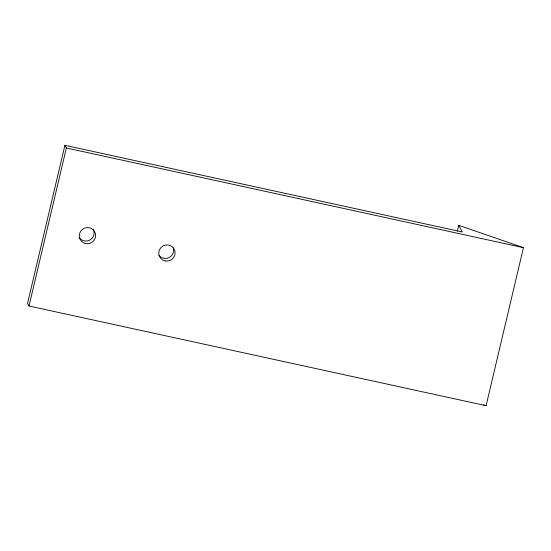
<?xml version="1.0" encoding="UTF-8"?>
<svg xmlns="http://www.w3.org/2000/svg" width="551" height="551" viewBox="0 0 551 551"><rect width="100%" height="100%" fill="white"/><g stroke="black" fill="none" stroke-linecap="round" stroke-linejoin="round"><path stroke-width="0.83" d="M458.701 225.318L462.365 231.985L64.908 145.319L27.55 303.346L29.017 306.012L486.092 405.681L523.45 247.654L458.701 225.318L457.316 231.172M29.017 306.012L66.368 147.985L64.908 145.319M66.368 147.985L523.45 247.654M483.668 404.847L486.092 405.681M93.264 229.244A8.196 8.058 -28.8 0 1 89.965 239.995A8.196 8.058 -28.8 0 1 79.034 237.357M173.283 247.881A8.196 8.058 -28.8 0 1 158.922 255.271M85.57 243.57A8.196 8.058 -28.8 0 0 95.261 233.218A8.196 8.058 -28.8 0 0 81.493 230.215A8.196 8.058 -28.8 0 0 85.57 243.57M165.066 260.899A8.196 8.058 -28.8 0 0 174.75 250.547A8.196 8.058 -28.8 0 0 160.982 247.551A8.196 8.058 -28.8 0 0 165.066 260.899"/></g></svg>
